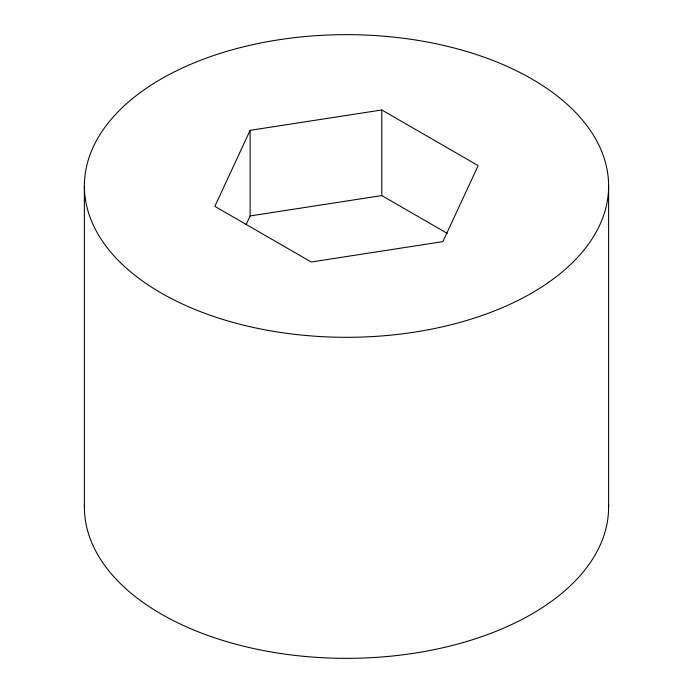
<?xml version="1.0" encoding="UTF-8"?>
<svg xmlns="http://www.w3.org/2000/svg" width="693" height="693" viewBox="0 0 693 693"><rect width="100%" height="100%" fill="white"/><g stroke="black" fill="none" stroke-linecap="round" stroke-linejoin="round"><path stroke-width="1.04" d="M250.121 130.336L214.839 206.349L311.226 261.997L442.879 241.632L478.161 165.618L381.774 109.97L250.121 130.336L250.121 215.947L246.05 224.723M250.121 215.947L381.774 195.582L447.28 233.394M608.619 185.984A262.119 151.334 0 0 1 215.436 317.039A262.119 151.334 0 0 1 215.436 54.929A262.119 151.334 0 0 1 608.619 185.984L608.619 507.016M381.774 109.97L381.774 195.582M84.381 185.984L84.381 507.016M608.593 504.954A262.119 151.334 0 0 1 346.5 658.35A262.119 151.334 0 0 1 84.407 504.954"/></g></svg>
